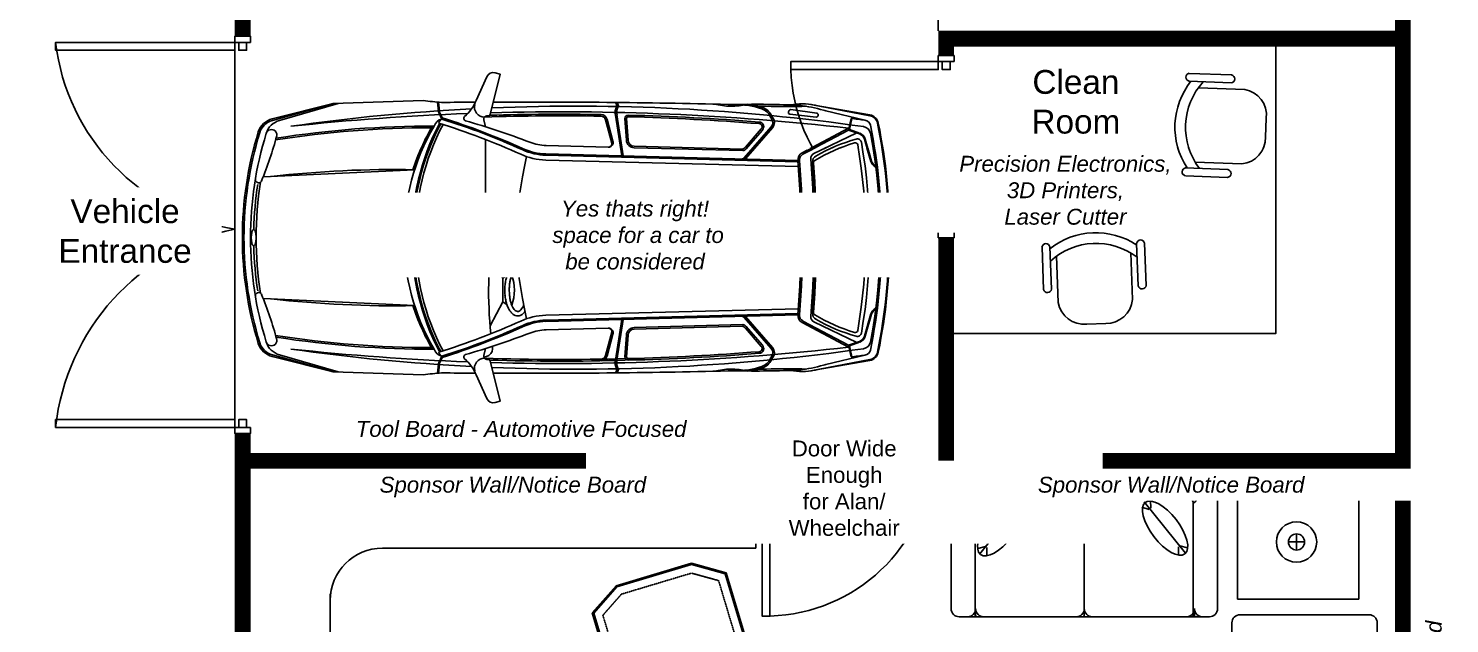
# Model space of a CAD drawing. Header units: millimetres. Extents: x 53866 to 75472, y 37381 to 55928.
# Drawn here: x 66529 to 75472, y 42706 to 46453 of the extents above; entities that cross this region are included whole.
import ezdxf

# ---------------------------------------------------------------- set-up
doc = ezdxf.new("R2010")
doc.units = ezdxf.units.MM
doc.linetypes.add('HIDDEN', pattern=[0.375, 0.25, -0.125])
doc.linetypes.add('HIDDEN2', pattern=[4.7625, 3.175, -1.5875])
for name, color, linetype in [('170-plan', 7, 'Continuous'), ('COMPONENT', 2, 'Continuous'), ('Dams', 34, 'Continuous'), ('Dimensions', 4, 'Continuous'), ('f-3', 3, 'Continuous'), ('HIDDEN', 3, 'HIDDEN'), ('M-CHAIRS', 212, 'Continuous'), ('M1-DESKING', 34, 'Continuous'), ('Room Text', 1, 'Continuous')]:
    doc.layers.add(name, color=color, linetype=linetype)
doc.styles.add('Room Text', font='arial.ttf')
doc.linetypes.add('ZIGZAG', pattern='A,0.00254,-5.08,[131,ltypeshp.shx,S=5.08,R=0,X=-5.08,Y=0],-10.16,[131,ltypeshp.shx,S=5.08,R=180,X=5.08,Y=0],-5.08', length=20.32254)

# ---------------------------------------------------------------- blocks, each defined once
blk = doc.blocks.new('Single Door')
at = {"linetype": 'Continuous', "lineweight": -3}
for points in [[(38232.7, 49696.3), (38232.7, 49734.3), (38332.7, 49734.3), (38332.7, 49696.3)], [(38257.7, 49696.3), (38257.7, 49646.3), (38307.7, 49646.3), (38307.7, 49696.3)], [(38332.7, 49696.3), (38332.7, 49646.3), (39260.4, 49646.3), (39260.4, 49696.3)], [(38257.7, 48625.5), (38257.7, 48675.5), (38307.7, 48675.5), (38307.7, 48625.5)], [(38232.7, 48625.5), (38232.7, 48587.5), (38332.7, 48587.5), (38332.7, 48625.5)]]:
    blk.add_lwpolyline(points, close=True, dxfattribs=at)
at = {"linetype": 'Continuous', "lineweight": -3, "extrusion": (0, 0, -1)}
blk.add_arc((-38201.3, 49676.6), 1059.2, 178.93383, 262.87733, dxfattribs=at)
blk = doc.blocks.new('2D-OCHAIR')
at = {"layer": 'M-CHAIRS'}
for p, q in [((-322.5, 279.1), (-322.5, 545.1)), ((-273.5, 279.1), (-273.5, 545.1)), ((273.5, 279.1), (273.5, 545.1)), ((322.5, 279.1), (322.5, 545.1)), ((-234, 193), (-234, 484.7)), ((234, 193), (234, 487)), ((60, 50), (-60, 50))]:
    blk.add_line(p, q, dxfattribs=at)
for centre, radius, start, end in [((-298, 541.4), 24.8, 8.59053, 171.40947), ((1.7, 157.5), 465.4, 54.27251, 126.25261), ((1.8, 129.2), 426.5, 50.42552, 130.19404), ((298, 541.4), 24.8, 8.59053, 171.40947), ((-298, 282.8), 24.8, 188.59053, 351.40947), ((298, 282.8), 24.8, 188.59053, 351.40947), ((-70.5, 214.5), 164.9, 187.50721, 273.66338), ((70.5, 214.5), 164.9, 266.33662, 352.49279)]:
    blk.add_arc(centre, radius, start, end, dxfattribs=at)
blk = doc.blocks.new('vw golf')
at = {"layer": '170-plan', "linetype": 'Continuous'}
for p, q in [((57.95, 34.02), (60.54, 39.84)), ((61.36, 30.5), (63.86, 40.55)), ((63.86, 40.55), (62.63, 40.86)), ((7.36, 29.44), (22.47, 33.22)), ((7.46, 29.05), (22.47, 33.22)), ((9.18, 29.05), (23.74, 33.26)), ((44.8, 34), (22.47, 33.22)), ((48.36, 33.59), (48.58, 31.36)), ((48.56, 33.58), (48.79, 31.36)), ((142.32, 30.82), (135.89, 31.76)), ((155.42, 30.23), (140.8, 33)), ((155.43, 30.43), (142.12, 32.77)), ((48.67, 31.05), (49.4, 29.4)), ((48.85, 31.14), (49.5, 29.68)), ((60.2, 27.5), (59.79, 29.19)), ((60.53, 30.17), (60.99, 30.2)), ((91.52, 23.44), (89.98, 29.22)), ((91.8, 23.94), (90.37, 29.32)), ((93.96, 20.25), (92.4, 30.34)), ((94.36, 20.24), (92.8, 30.4)), ((95.14, 24.13), (94.78, 29.51)), ((95.54, 24.16), (95.18, 29.54)), ((135.29, 31.18), (135.47, 31.54)), ((142.14, 29.86), (135.6, 30.6)), ((142.62, 30.25), (142.54, 30.08)), ((154.23, 29.12), (144.51, 31.45)), ((150.13, 26.66), (150.77, 29.54)), ((150.37, 26.79), (150.97, 29.52)), ((4, 26.4), (4, 26.4)), ((124.31, 19.79), (131.01, 27.47)), ((124.6, 22.41), (128.55, 26.94)), ((124.61, 19.53), (131.32, 27.21)), ((124.78, 22.01), (128.85, 26.67)), ((138.66, 21.01), (150.16, 27.12)), ((138.85, 20.66), (150.13, 26.66)), ((141.58, 20.89), (152.2, 25.94)), ((152.85, 25.72), (150.13, 26.66)), ((152.91, 25.91), (150.37, 26.79)), ((47.71, 23.86), (47.71, 23.86)), ((60.2, 24.34), (60.2, 3.53)), ((75.23, 22.84), (90.61, 22.44)), ((97.08, 22.27), (123.98, 21.56)), ((97.09, 22.67), (123.8, 21.97)), ((123.82, 21.97), (123.8, 21.97)), ((123.83, 21.97), (123.82, 21.97)), ((123.85, 21.97), (123.83, 21.97)), ((123.86, 21.97), (123.85, 21.97)), ((123.88, 21.97), (123.86, 21.97)), ((123.89, 21.97), (123.88, 21.97)), ((123.91, 21.97), (123.89, 21.97)), ((123.92, 21.97), (123.91, 21.97)), ((123.94, 21.98), (123.92, 21.97)), ((123.95, 21.98), (123.94, 21.98)), ((123.97, 21.98), (123.95, 21.98)), ((123.99, 21.99), (123.97, 21.98)), ((123.99, 21.56), (123.98, 21.56)), ((124, 21.99), (123.99, 21.99)), ((124.01, 21.56), (123.99, 21.56)), ((124.02, 21.99), (124, 21.99)), ((124.02, 21.56), (124.01, 21.56)), ((124.03, 22), (124.02, 21.99)), ((124.04, 21.56), (124.02, 21.56)), ((124.05, 22), (124.03, 22)), ((124.06, 21.56), (124.04, 21.56)), ((124.06, 22.01), (124.05, 22)), ((124.08, 22.02), (124.06, 22.01)), ((124.07, 21.57), (124.06, 21.56)), ((124.09, 21.57), (124.07, 21.57)), ((124.09, 22.02), (124.08, 22.02)), ((124.11, 22.03), (124.09, 22.02)), ((124.1, 21.57), (124.09, 21.57)), ((124.12, 21.57), (124.1, 21.57)), ((124.12, 22.03), (124.11, 22.03)), ((124.14, 22.04), (124.12, 22.03)), ((124.13, 21.57), (124.12, 21.57)), ((124.15, 21.58), (124.13, 21.57)), ((124.15, 22.05), (124.14, 22.04)), ((124.17, 22.06), (124.15, 22.05)), ((124.16, 21.58), (124.15, 21.58)), ((124.18, 21.59), (124.16, 21.58)), ((124.19, 22.06), (124.17, 22.06)), ((124.19, 21.59), (124.18, 21.59)), ((124.2, 22.07), (124.19, 22.06)), ((124.21, 21.59), (124.19, 21.59)), ((124.22, 22.08), (124.2, 22.07)), ((124.22, 21.6), (124.21, 21.59)), ((124.23, 22.09), (124.22, 22.08)), ((124.24, 21.6), (124.22, 21.6)), ((124.25, 22.1), (124.23, 22.09)), ((124.26, 21.61), (124.24, 21.6)), ((124.26, 22.11), (124.25, 22.1)), ((124.28, 22.12), (124.26, 22.11)), ((124.27, 21.62), (124.26, 21.61)), ((124.29, 21.62), (124.27, 21.62)), ((124.29, 22.13), (124.28, 22.12)), ((124.31, 22.14), (124.29, 22.13)), ((124.3, 21.63), (124.29, 21.62)), ((124.32, 21.64), (124.3, 21.63)), ((124.32, 22.15), (124.31, 22.14)), ((124.34, 22.16), (124.32, 22.15)), ((124.33, 21.64), (124.32, 21.64)), ((124.35, 21.65), (124.33, 21.64)), ((124.35, 22.18), (124.34, 22.16)), ((124.37, 22.19), (124.35, 22.18)), ((124.36, 21.66), (124.35, 21.65)), ((124.38, 21.67), (124.36, 21.66)), ((124.39, 22.2), (124.37, 22.19)), ((124.39, 21.68), (124.38, 21.67)), ((124.4, 22.21), (124.39, 22.2)), ((124.41, 21.69), (124.39, 21.68)), ((124.42, 22.23), (124.4, 22.21)), ((124.42, 21.7), (124.41, 21.69)), ((124.43, 22.24), (124.42, 22.23)), ((124.44, 21.71), (124.42, 21.7)), ((124.45, 22.26), (124.43, 22.24)), ((124.46, 21.72), (124.44, 21.71)), ((124.46, 22.27), (124.45, 22.26)), ((124.48, 22.28), (124.46, 22.27)), ((124.47, 21.73), (124.46, 21.72)), ((124.49, 21.74), (124.47, 21.73)), ((124.49, 22.3), (124.48, 22.28)), ((124.51, 22.31), (124.49, 22.3)), ((124.5, 21.75), (124.49, 21.74)), ((124.52, 21.76), (124.5, 21.75)), ((124.52, 22.33), (124.51, 22.31)), ((124.54, 22.35), (124.52, 22.33)), ((124.53, 21.77), (124.52, 21.76)), ((124.55, 21.78), (124.53, 21.77)), ((124.55, 22.36), (124.54, 22.35)), ((124.57, 22.38), (124.55, 22.36)), ((124.56, 21.8), (124.55, 21.78)), ((124.58, 21.81), (124.56, 21.8)), ((124.59, 22.4), (124.57, 22.38)), ((124.59, 21.82), (124.58, 21.81)), ((124.6, 22.41), (124.59, 22.4)), ((124.61, 21.84), (124.59, 21.82)), ((124.62, 21.85), (124.61, 21.84)), ((124.64, 21.86), (124.62, 21.85)), ((124.66, 21.88), (124.64, 21.86)), ((124.67, 21.89), (124.66, 21.88)), ((124.69, 21.91), (124.67, 21.89)), ((124.7, 21.93), (124.69, 21.91)), ((124.72, 21.94), (124.7, 21.93)), ((124.73, 21.96), (124.72, 21.94)), ((124.75, 21.97), (124.73, 21.96)), ((124.76, 21.99), (124.75, 21.97)), ((124.78, 22.01), (124.76, 21.99)), ((155.69, 18.9), (154.12, 24.38)), ((155.88, 18.95), (154.31, 24.43)), ((70.4, 20), (70.4, 20)), ((75.15, 19.24), (137.73, 17.6)), ((75.18, 20.74), (137.61, 19.1)), ((75.18, 20.44), (137.63, 18.8)), ((123.6, 19.47), (123.58, 19.47)), ((123.61, 19.47), (123.6, 19.47)), ((123.63, 19.47), (123.61, 19.47)), ((123.65, 19.47), (123.63, 19.47)), ((123.66, 19.47), (123.65, 19.47)), ((123.68, 19.47), (123.66, 19.47)), ((123.7, 19.47), (123.68, 19.47)), ((123.71, 19.48), (123.7, 19.47)), ((123.73, 19.48), (123.71, 19.48)), ((123.74, 19.48), (123.73, 19.48)), ((123.76, 19.48), (123.74, 19.48)), ((123.77, 19.48), (123.76, 19.48)), ((123.79, 19.49), (123.77, 19.48)), ((123.81, 19.49), (123.79, 19.49)), ((123.82, 19.49), (123.81, 19.49)), ((123.84, 19.5), (123.82, 19.49)), ((123.85, 19.5), (123.84, 19.5)), ((123.87, 19.5), (123.85, 19.5)), ((123.88, 19.51), (123.87, 19.5)), ((123.9, 19.51), (123.88, 19.51)), ((123.91, 19.52), (123.9, 19.51)), ((123.93, 19.52), (123.91, 19.52)), ((123.94, 19.53), (123.93, 19.52)), ((123.95, 19.53), (123.94, 19.53)), ((123.97, 19.54), (123.95, 19.53)), ((123.98, 19.55), (123.97, 19.54)), ((124, 19.55), (123.98, 19.55)), ((124.01, 19.56), (124, 19.55)), ((124.02, 19.57), (124.01, 19.56)), ((124.04, 19.57), (124.02, 19.57)), ((124.05, 19.58), (124.04, 19.57)), ((124.07, 19.59), (124.05, 19.58)), ((124.08, 19.6), (124.07, 19.59)), ((124.09, 19.6), (124.08, 19.6)), ((124.11, 19.61), (124.09, 19.6)), ((124.11, 19.46), (124.1, 19.46)), ((124.12, 19.62), (124.11, 19.61)), ((124.13, 19.46), (124.11, 19.46)), ((124.13, 19.63), (124.12, 19.62)), ((124.14, 19.64), (124.13, 19.63)), ((124.15, 19.46), (124.13, 19.46)), ((124.16, 19.65), (124.14, 19.64)), ((124.16, 19.46), (124.15, 19.46)), ((124.17, 19.66), (124.16, 19.65)), ((124.18, 19.46), (124.16, 19.46)), ((124.18, 19.67), (124.17, 19.66)), ((124.19, 19.68), (124.18, 19.67)), ((124.2, 19.46), (124.18, 19.46)), ((124.21, 19.69), (124.19, 19.68)), ((124.21, 19.46), (124.2, 19.46)), ((124.22, 19.7), (124.21, 19.69)), ((124.23, 19.46), (124.21, 19.46)), ((124.23, 19.71), (124.22, 19.7)), ((124.24, 19.72), (124.23, 19.71)), ((124.25, 19.46), (124.23, 19.46)), ((124.25, 19.73), (124.24, 19.72)), ((124.27, 19.74), (124.25, 19.73)), ((124.26, 19.47), (124.25, 19.46)), ((124.28, 19.47), (124.26, 19.47)), ((124.28, 19.76), (124.27, 19.74)), ((124.29, 19.77), (124.28, 19.76)), ((124.29, 19.47), (124.28, 19.47)), ((124.3, 19.78), (124.29, 19.77)), ((124.31, 19.47), (124.29, 19.47)), ((124.31, 19.79), (124.3, 19.78)), ((124.32, 19.48), (124.31, 19.47)), ((124.34, 19.48), (124.32, 19.48)), ((124.36, 19.48), (124.34, 19.48)), ((124.37, 19.49), (124.36, 19.48)), ((124.39, 19.49), (124.37, 19.49)), ((124.4, 19.5), (124.39, 19.49)), ((124.42, 19.5), (124.4, 19.5)), ((124.43, 19.5), (124.42, 19.5)), ((124.44, 19.51), (124.43, 19.5)), ((124.46, 19.51), (124.44, 19.51)), ((124.47, 19.52), (124.46, 19.51)), ((124.49, 19.53), (124.47, 19.52)), ((124.5, 19.53), (124.49, 19.53)), ((124.52, 19.54), (124.5, 19.53)), ((124.53, 19.55), (124.52, 19.54)), ((124.54, 19.55), (124.53, 19.55)), ((124.56, 19.56), (124.54, 19.55)), ((124.57, 19.57), (124.56, 19.56)), ((124.58, 19.57), (124.57, 19.57)), ((124.6, 19.58), (124.58, 19.57)), ((124.61, 19.59), (124.6, 19.58)), ((124.62, 19.6), (124.61, 19.59)), ((124.64, 19.61), (124.62, 19.6)), ((124.65, 19.62), (124.64, 19.61)), ((124.66, 19.62), (124.65, 19.62)), ((124.68, 19.63), (124.66, 19.62)), ((124.69, 19.64), (124.68, 19.63)), ((124.7, 19.65), (124.69, 19.64)), ((124.71, 19.66), (124.7, 19.65)), ((124.73, 19.67), (124.71, 19.66)), ((124.74, 19.68), (124.73, 19.67)), ((124.75, 19.7), (124.74, 19.68)), ((124.76, 19.71), (124.75, 19.7)), ((124.77, 19.72), (124.76, 19.71)), ((124.78, 19.73), (124.77, 19.72)), ((124.8, 19.74), (124.78, 19.73)), ((124.81, 19.75), (124.8, 19.74)), ((124.82, 19.77), (124.81, 19.75)), ((124.83, 19.78), (124.82, 19.77)), ((5.12, 15.04), (42.67, 16.83)), ((60.48, 3.45), (51.9, 5.72)), ((61.37, -4.11), (64.51, -10.06)), ((68.2, -6.6), (68.2, -6.6)), ((68.2, -6.6), (68.2, -6.6)), ((64.51, -10.06), (65.56, -9.38)), ((64.51, -10.06), (64.51, -15.94)), ((5.12, -15.04), (42.67, -16.83)), ((61.37, -21.89), (64.51, -15.94)), ((64.51, -15.94), (65.56, -16.62)), ((65.56, -16.61), (65.56, -16.61)), ((65.56, -16.61), (65.56, -16.61)), ((75.15, -19.24), (137.73, -17.6)), ((70.4, -20), (70.4, -20)), ((75.18, -20.44), (137.63, -18.8)), ((75.18, -20.74), (137.61, -19.1)), ((93.96, -20.25), (92.4, -30.34)), ((94.36, -20.24), (92.8, -30.4)), ((123.6, -19.47), (123.58, -19.47)), ((123.61, -19.47), (123.6, -19.47)), ((123.63, -19.47), (123.61, -19.47)), ((123.65, -19.47), (123.63, -19.47)), ((123.66, -19.47), (123.65, -19.47)), ((123.68, -19.47), (123.66, -19.47)), ((123.7, -19.47), (123.68, -19.47)), ((123.71, -19.48), (123.7, -19.47)), ((123.73, -19.48), (123.71, -19.48)), ((123.74, -19.48), (123.73, -19.48)), ((123.76, -19.48), (123.74, -19.48)), ((123.77, -19.48), (123.76, -19.48)), ((123.79, -19.49), (123.77, -19.48)), ((123.81, -19.49), (123.79, -19.49)), ((123.82, -19.49), (123.81, -19.49)), ((123.84, -19.5), (123.82, -19.49)), ((123.85, -19.5), (123.84, -19.5)), ((123.87, -19.5), (123.85, -19.5)), ((123.88, -19.51), (123.87, -19.5)), ((123.9, -19.51), (123.88, -19.51)), ((123.91, -19.52), (123.9, -19.51)), ((123.93, -19.52), (123.91, -19.52)), ((123.94, -19.53), (123.93, -19.52)), ((123.95, -19.53), (123.94, -19.53)), ((123.97, -19.54), (123.95, -19.53)), ((123.98, -19.55), (123.97, -19.54)), ((124, -19.55), (123.98, -19.55)), ((124.01, -19.56), (124, -19.55)), ((124.02, -19.57), (124.01, -19.56)), ((124.04, -19.57), (124.02, -19.57)), ((124.05, -19.58), (124.04, -19.57)), ((124.07, -19.59), (124.05, -19.58)), ((124.08, -19.6), (124.07, -19.59)), ((124.09, -19.6), (124.08, -19.6)), ((124.11, -19.61), (124.09, -19.6)), ((124.11, -19.46), (124.1, -19.46)), ((124.13, -19.46), (124.11, -19.46)), ((124.12, -19.62), (124.11, -19.61)), ((124.13, -19.63), (124.12, -19.62)), ((124.15, -19.46), (124.13, -19.46)), ((124.14, -19.64), (124.13, -19.63)), ((124.16, -19.65), (124.14, -19.64)), ((124.16, -19.46), (124.15, -19.46)), ((124.18, -19.46), (124.16, -19.46)), ((124.17, -19.66), (124.16, -19.65)), ((124.18, -19.67), (124.17, -19.66)), ((124.2, -19.46), (124.18, -19.46)), ((124.19, -19.68), (124.18, -19.67)), ((124.21, -19.69), (124.19, -19.68)), ((124.21, -19.46), (124.2, -19.46)), ((124.23, -19.46), (124.21, -19.46)), ((124.22, -19.7), (124.21, -19.69)), ((124.23, -19.71), (124.22, -19.7)), ((124.25, -19.46), (124.23, -19.46)), ((124.24, -19.72), (124.23, -19.71)), ((124.25, -19.73), (124.24, -19.72)), ((124.26, -19.47), (124.25, -19.46)), ((124.27, -19.74), (124.25, -19.73)), ((124.28, -19.47), (124.26, -19.47)), ((124.28, -19.76), (124.27, -19.74)), ((124.29, -19.47), (124.28, -19.47)), ((124.29, -19.77), (124.28, -19.76)), ((124.31, -19.47), (124.29, -19.47)), ((124.3, -19.78), (124.29, -19.77)), ((124.31, -19.79), (124.3, -19.78)), ((124.32, -19.48), (124.31, -19.47)), ((124.31, -19.79), (131.01, -27.47)), ((124.34, -19.48), (124.32, -19.48)), ((124.36, -19.48), (124.34, -19.48)), ((124.37, -19.49), (124.36, -19.48)), ((124.39, -19.49), (124.37, -19.49)), ((124.4, -19.5), (124.39, -19.49)), ((124.42, -19.5), (124.4, -19.5)), ((124.43, -19.5), (124.42, -19.5)), ((124.44, -19.51), (124.43, -19.5)), ((124.46, -19.51), (124.44, -19.51)), ((124.47, -19.52), (124.46, -19.51)), ((124.49, -19.53), (124.47, -19.52)), ((124.5, -19.53), (124.49, -19.53)), ((124.52, -19.54), (124.5, -19.53)), ((124.53, -19.55), (124.52, -19.54)), ((124.54, -19.55), (124.53, -19.55)), ((124.56, -19.56), (124.54, -19.55)), ((124.57, -19.57), (124.56, -19.56)), ((124.58, -19.57), (124.57, -19.57)), ((124.6, -19.58), (124.58, -19.57)), ((124.61, -19.59), (124.6, -19.58)), ((124.61, -19.53), (131.32, -27.21)), ((124.62, -19.6), (124.61, -19.59)), ((124.64, -19.61), (124.62, -19.6)), ((124.65, -19.62), (124.64, -19.61)), ((124.66, -19.62), (124.65, -19.62)), ((124.68, -19.63), (124.66, -19.62)), ((124.69, -19.64), (124.68, -19.63)), ((124.7, -19.65), (124.69, -19.64)), ((124.71, -19.66), (124.7, -19.65)), ((124.73, -19.67), (124.71, -19.66)), ((124.74, -19.68), (124.73, -19.67)), ((124.75, -19.7), (124.74, -19.68)), ((124.76, -19.71), (124.75, -19.7)), ((124.77, -19.72), (124.76, -19.71)), ((124.78, -19.73), (124.77, -19.72)), ((124.8, -19.74), (124.78, -19.73)), ((124.81, -19.75), (124.8, -19.74)), ((124.82, -19.77), (124.81, -19.75)), ((124.83, -19.78), (124.82, -19.77)), ((138.66, -21.01), (150.16, -27.12)), ((138.85, -20.66), (150.13, -26.66)), ((141.58, -20.89), (152.2, -25.94)), ((155.69, -18.9), (154.12, -24.38)), ((155.88, -18.95), (154.31, -24.43)), ((75.23, -22.84), (90.61, -22.44)), ((91.52, -23.44), (89.98, -29.22)), ((91.8, -23.94), (90.37, -29.32)), ((95.14, -24.13), (94.78, -29.51)), ((95.54, -24.16), (95.18, -29.54)), ((97.08, -22.27), (123.98, -21.56)), ((97.09, -22.67), (123.8, -21.97)), ((123.82, -21.97), (123.8, -21.97)), ((123.83, -21.97), (123.82, -21.97)), ((123.85, -21.97), (123.83, -21.97)), ((123.86, -21.97), (123.85, -21.97)), ((123.88, -21.97), (123.86, -21.97)), ((123.89, -21.97), (123.88, -21.97)), ((123.91, -21.97), (123.89, -21.97)), ((123.92, -21.97), (123.91, -21.97)), ((123.94, -21.98), (123.92, -21.97)), ((123.95, -21.98), (123.94, -21.98)), ((123.97, -21.98), (123.95, -21.98)), ((123.99, -21.99), (123.97, -21.98)), ((123.99, -21.56), (123.98, -21.56)), ((124.01, -21.56), (123.99, -21.56)), ((124, -21.99), (123.99, -21.99)), ((124.02, -21.99), (124, -21.99)), ((124.02, -21.56), (124.01, -21.56)), ((124.04, -21.56), (124.02, -21.56)), ((124.03, -22), (124.02, -21.99)), ((124.05, -22), (124.03, -22)), ((124.06, -21.56), (124.04, -21.56)), ((124.06, -22.01), (124.05, -22)), ((124.07, -21.57), (124.06, -21.56)), ((124.08, -22.02), (124.06, -22.01)), ((124.09, -21.57), (124.07, -21.57)), ((124.09, -22.02), (124.08, -22.02)), ((124.1, -21.57), (124.09, -21.57)), ((124.11, -22.03), (124.09, -22.02)), ((124.12, -21.57), (124.1, -21.57)), ((124.12, -22.03), (124.11, -22.03)), ((124.13, -21.57), (124.12, -21.57)), ((124.14, -22.04), (124.12, -22.03)), ((124.15, -21.58), (124.13, -21.57)), ((124.15, -22.05), (124.14, -22.04)), ((124.16, -21.58), (124.15, -21.58)), ((124.17, -22.06), (124.15, -22.05)), ((124.18, -21.59), (124.16, -21.58)), ((124.19, -22.06), (124.17, -22.06)), ((124.19, -21.59), (124.18, -21.59)), ((124.21, -21.59), (124.19, -21.59)), ((124.2, -22.07), (124.19, -22.06)), ((124.22, -22.08), (124.2, -22.07)), ((124.22, -21.6), (124.21, -21.59)), ((124.24, -21.6), (124.22, -21.6)), ((124.23, -22.09), (124.22, -22.08)), ((124.25, -22.1), (124.23, -22.09)), ((124.26, -21.61), (124.24, -21.6)), ((124.26, -22.11), (124.25, -22.1)), ((124.27, -21.62), (124.26, -21.61)), ((124.28, -22.12), (124.26, -22.11)), ((124.29, -21.62), (124.27, -21.62)), ((124.29, -22.13), (124.28, -22.12)), ((124.3, -21.63), (124.29, -21.62)), ((124.31, -22.14), (124.29, -22.13)), ((124.32, -21.64), (124.3, -21.63)), ((124.32, -22.15), (124.31, -22.14)), ((124.33, -21.64), (124.32, -21.64)), ((124.34, -22.16), (124.32, -22.15)), ((124.35, -21.65), (124.33, -21.64)), ((124.35, -22.18), (124.34, -22.16)), ((124.36, -21.66), (124.35, -21.65)), ((124.37, -22.19), (124.35, -22.18)), ((124.38, -21.67), (124.36, -21.66)), ((124.39, -22.2), (124.37, -22.19)), ((124.39, -21.68), (124.38, -21.67)), ((124.41, -21.69), (124.39, -21.68)), ((124.4, -22.21), (124.39, -22.2)), ((124.42, -22.23), (124.4, -22.21)), ((124.42, -21.7), (124.41, -21.69)), ((124.44, -21.71), (124.42, -21.7)), ((124.43, -22.24), (124.42, -22.23)), ((124.45, -22.26), (124.43, -22.24)), ((124.46, -21.72), (124.44, -21.71)), ((124.46, -22.27), (124.45, -22.26)), ((124.47, -21.73), (124.46, -21.72)), ((124.48, -22.28), (124.46, -22.27)), ((124.49, -21.74), (124.47, -21.73)), ((124.49, -22.3), (124.48, -22.28)), ((124.5, -21.75), (124.49, -21.74)), ((124.51, -22.31), (124.49, -22.3)), ((124.52, -21.76), (124.5, -21.75)), ((124.52, -22.33), (124.51, -22.31)), ((124.53, -21.77), (124.52, -21.76)), ((124.54, -22.35), (124.52, -22.33)), ((124.55, -21.78), (124.53, -21.77)), ((124.55, -22.36), (124.54, -22.35)), ((124.56, -21.8), (124.55, -21.78)), ((124.57, -22.38), (124.55, -22.36)), ((124.58, -21.81), (124.56, -21.8)), ((124.59, -22.4), (124.57, -22.38)), ((124.59, -21.82), (124.58, -21.81)), ((124.61, -21.84), (124.59, -21.82)), ((124.6, -22.41), (124.59, -22.4)), ((124.6, -22.41), (128.55, -26.94)), ((124.62, -21.85), (124.61, -21.84)), ((124.64, -21.86), (124.62, -21.85)), ((124.66, -21.88), (124.64, -21.86)), ((124.67, -21.89), (124.66, -21.88)), ((124.69, -21.91), (124.67, -21.89)), ((124.7, -21.93), (124.69, -21.91)), ((124.72, -21.94), (124.7, -21.93)), ((124.73, -21.96), (124.72, -21.94)), ((124.75, -21.97), (124.73, -21.96)), ((124.76, -21.99), (124.75, -21.97)), ((124.78, -22.01), (124.76, -21.99)), ((124.78, -22.01), (128.85, -26.67)), ((4, -26.4), (4, -26.4)), ((60.2, -27.5), (59.79, -29.19)), ((152.85, -25.72), (150.13, -26.66)), ((150.13, -26.66), (150.77, -29.54)), ((152.91, -25.91), (150.37, -26.79)), ((150.37, -26.79), (150.97, -29.52)), ((7.36, -29.44), (22.47, -33.22)), ((7.46, -29.05), (22.47, -33.22)), ((9.18, -29.05), (23.74, -33.26)), ((48.36, -33.59), (48.58, -31.36)), ((48.56, -33.58), (48.79, -31.36)), ((48.67, -31.05), (49.4, -29.4)), ((48.85, -31.14), (49.5, -29.68)), ((60.47, -29.46), (59.81, -29.63)), ((60.53, -30.17), (60.99, -30.2)), ((61.36, -30.5), (63.86, -40.55)), ((155.42, -30.23), (140.8, -33)), ((155.43, -30.43), (142.12, -32.77)), ((154.23, -29.12), (144.51, -31.45)), ((44.8, -34), (22.47, -33.22)), ((57.95, -34.02), (60.54, -39.84)), ((63.86, -40.55), (62.63, -40.86))]:
    blk.add_line(p, q, dxfattribs=at)
for centre, radius, start, end in [((62.19, 39.11), 1.8, 75.9887, 156.0051), ((82.63, -468.62), 501.22, 92.9593, 98.1014), ((53.09, 90.66), 57.26, 261.677, 266.2546), ((70.4, -2088.8), 2122.42, 90.34155, 90.56831), ((46.99, 38.91), 12, 312.0217, 335.9919), ((59.93, 32.34), 2.44, 164.5937, 271.0588), ((82.63, -468.62), 501.22, 81.8273, 92.3853), ((70.4, -2088.8), 2122.42, 88.6015, 90.22317), ((91.9, 32.8), 0.8, 339.2182, 62.7026), ((96.76, 30.95), 4.4, 159.2182, 188.7462), ((96.76, 30.95), 4, 159.2182, 188.7462), ((91.9, 32.8), 1.2, 339.2182, 35.956), ((121.1, 49.53), 16.94, 255.6587, 283.5503), ((127.31, -197.88), 230.93, 87.3461, 91.2673), ((135.2, 199.67), 167.18, 265.5402, 271.5499), ((122.2, 12.99), 20, 71.1619, 90), ((122.2, 12.99), 20.4, 71.1619, 79.4093), ((127.5, 28.51), 3.6, 25.3906, 71.1619), ((127.5, 28.51), 4, 25.3906, 71.1619), ((135.83, 31.36), 0.4, 81.7311, 153.4026), ((138.63, 17.59), 15.56, 78.7275, 100.4906), ((132.91, -7.7), 40.82, 74.262, 82.8351), ((145.58, 52.47), 20, 258.7275, 260.0364), ((8.52, 24.78), 4.8, 104.0362, 162.9072), ((8.52, 24.78), 4.4, 104.0362, 162.9072), ((10.51, 24.44), 4.8, 106.1226, 162.7275), ((78.93, -594.8), 625.99, 92.11744, 96.13799), ((103.2, 0), 61.3, 152.4916, 207.5083), ((103.2, 0), 61, 152.4411, 207.5589), ((49.99, 26.92), 2.55, 103.427, 163.4211), ((49.58, 31.46), 1, 185.7106, 203.9625), ((49.77, 28.37), 1.08, 109.6775, 180.6797), ((-2.89, -138), 174.17, 65.6349, 72.7752), ((49.58, 31.46), 0.8, 184.5556, 203.9646), ((-2.89, -138), 175.37, 65.635, 72.6509), ((-2.89, -138), 175.67, 65.6349, 72.65), ((55.43, 29.55), 0.6, 132.017, 254.2499), ((7.01, -142.13), 177.77, 68.8282, 74.2499), ((60.57, 29.37), 0.8, 92.9913, 193.4891), ((78.93, -594.8), 624.99, 89.09168, 91.73863), ((60.97, 30.6), 0.4, 273.0379, 345.9819), ((78.93, -594.8), 625.39, 89.0917, 91.61781), ((78.93, -594.8), 625.99, 83.46654, 91.59865), ((88.82, 28.91), 1.2, 14.9251, 89.0917), ((88.82, 28.91), 1.6, 14.9268, 89.0917), ((95.58, 29.57), 0.8, 88.473, 183.8108), ((95.58, 29.57), 0.4, 88.473, 183.817), ((78.93, -594.8), 624.99, 85.49631, 88.47299), ((78.93, -594.8), 625.39, 85.49631, 88.47299), ((127.95, 27.46), 0.8, 318.8676, 85.4963), ((127.95, 27.46), 1.2, 318.8676, 85.4963), ((134, 31.6), 3.6, 205.3892, 216.3059), ((129.81, 28.52), 1.6, 318.869, 36.3089), ((134, 31.6), 3.2, 205.3892, 216.3059), ((129.81, 28.52), 2, 318.869, 36.3089), ((135.65, 31), 0.4, 153.3885, 263.5474), ((142.18, 30.26), 0.4, 263.5593, 333.3861), ((142.27, 30.43), 0.4, 333.4021, 81.7481), ((147.78, 45.06), 14, 254.262, 256.5043), ((91.33, -469.79), 502.86, 82.8152, 83.2114), ((154.02, 27.53), 1.6, 11.5113, 82.8152), ((154.98, 27.87), 2.4, 11.5696, 79.2651), ((154.98, 27.87), 2.6, 11.5697, 80.0362), ((18.84, 0), 141.36, 348.4305, 11.5695), ((18.84, 0), 141.56, 348.4303, 11.5697), ((89.12, 0), 89.12, 162.9073, 197.0927), ((89.12, 0), 88.72, 162.9071, 197.0929), ((89.12, 0), 87.12, 162.7275, 197.2735), ((-75.69, 47.57), 87.12, 337.3949, 345.1377), ((7.2, 25.47), 1.33, 342.859, 163.8996), ((46.72, -219.4), 246.65, 89.9699, 98.9765), ((46.72, -219.4), 247.05, 89.8089, 98.9345), ((94.41, 0), 54.41, 149.4612, 210.5388), ((94.41, 0), 54.81, 149.7062, 162.138), ((103.2, 0), 60.4, 152.3399, 207.6601), ((152.2, 23.83), 2, 15.9454, 71.0016), ((152.2, 23.83), 2.2, 15.9454, 71.0016), ((153.6, 25.53), 2, 10.7281, 81.8273), ((18.84, 0), 139.16, 349.2719, 10.7281), ((18.84, 0), 139.56, 348.4887, 11.5113), ((75.56, 35.23), 14.8, 245.635, 268.5001), ((75.56, 35.23), 14.5, 245.6349, 268.5001), ((75.55, 34.83), 12, 248.8282, 268.5011), ((90.64, 23.64), 1.2, 268.5045, 14.929), ((90.75, 23.23), 0.8, 268.5036, 14.9293), ((97.13, 24.27), 2, 183.821, 268.5009), ((97.13, 24.27), 1.6, 183.8175, 268.4992), ((163.63, -17.14), 42.35, 106.4679, 121.0713), ((163.63, -17.14), 43.15, 105.5239, 120.0151), ((151.81, 22.87), 0.64, 9.7584, 106.4679), ((152.35, 23.48), 1, 9.975, 105.5239), ((18.84, 0), 135.56, 350.2415, 9.7585), ((18.84, 0), 136.56, 350.025, 9.975), ((152.53, 0), 84.53, 166.2566, 193.7433), ((75.56, 35.23), 16, 245.635, 268.5001), ((139.6, 19.24), 2, 118, 184.7419), ((-92.4, 0), 230.8, 355.2581, 4.7419), ((139.6, 19.24), 1.6, 118, 184.7419), ((-92.4, 0), 231.2, 355.2581, 4.7419), ((142.18, 19.62), 1.4, 115.4555, 184.7815), ((-92.4, 0), 234, 355.2185, 4.7815), ((142.85, 18.85), 1.6, 120.0151, 184.5804), ((-92.4, 0), 234.4, 355.4196, 4.5804), ((142.1, 18.59), 0.64, 121.0713, 184.5336), ((-92.4, 0), 234.6, 355.4663, 4.5337), ((157.61, 19.44), 2, 195.9485, 237.4492), ((157.61, 19.44), 1.8, 195.9485, 236.3341), ((155.46, 16.07), 2, 6.7101, 57.4452), ((155.61, 16.45), 1.8, 6.8575, 56.3341), ((4, 14.39), 0.793, 154.0922, 348.9868), ((37.44, -247.41), 264.3, 88.8657, 96.5891), ((89.12, 0), 86.32, 171.1944, 178.6727), ((89.12, 0), 85.72, 170.7418, 189.2584), ((8.75, 0), 6.55, 176.6, 180.0151), ((8.75, 0), 6.55, 179.9849, 183.4), ((8.09, 0.04), 5.89, 172.9659, 176.6344), ((6.93, 0.19), 4.72, 168.7643, 173.0157), ((5.57, 0.47), 3.33, 163.4865, 168.8508), ((4.32, 0.84), 2.03, 156.1801, 163.66), ((3.42, 1.25), 1.04, 144.8286, 156.5638), ((2.94, 1.59), 0.449, 125.048, 145.5876), ((2.81, 1.79), 0.213, 91.4022, 124.9483), ((2.79, 1.79), 0.213, 55.0517, 88.5978), ((2.66, 1.59), 0.449, 34.4124, 54.952), ((2.18, 1.25), 1.04, 23.4362, 35.1714), ((1.28, 0.84), 2.03, 16.34, 23.8199), ((0.03, 0.47), 3.33, 11.1492, 16.5135), ((-1.33, 0.19), 4.72, 6.9843, 11.2357), ((-2.49, 0.04), 5.89, 3.3656, 7.0341), ((-3.15, 0), 6.55, 359.9849, 3.4), ((-3.15, 0), 6.55, 356.6, 0.0151), ((59.97, 1.52), 2, 352.3632, 75.1974), ((168.27, -13), 107.27, 172.3632, 185.7854), ((160.19, 0), 3.99, 174.9675, 180.0196), ((159.83, 0.04), 3.63, 169.6322, 175.0111), ((159.21, 0.15), 3, 163.5822, 169.6908), ((158.49, 0.37), 2.24, 156.2494, 163.6721), ((157.82, 0.67), 1.51, 146.7281, 156.3958), ((157.33, 0.99), 0.928, 133.5635, 146.9497), ((157.08, 1.26), 0.554, 114.8784, 133.751), ((157, 1.42), 0.383, 90.4396, 114.5507), ((157, 1.42), 0.383, 65.4493, 89.5604), ((156.92, 1.26), 0.554, 46.249, 65.1216), ((156.67, 0.99), 0.928, 33.0503, 46.4365), ((156.18, 0.67), 1.51, 23.6042, 33.2719), ((155.51, 0.37), 2.24, 16.3279, 23.7506), ((154.79, 0.15), 3, 10.3092, 16.4178), ((154.17, 0.04), 3.63, 4.9889, 10.3678), ((153.81, 0), 3.99, 359.9804, 5.0325), ((8.09, -0.04), 5.89, 183.3656, 187.0341), ((6.93, -0.19), 4.72, 186.9843, 191.2357), ((5.57, -0.47), 3.33, 191.1492, 196.5135), ((4.32, -0.84), 2.03, 196.34, 203.8199), ((3.42, -1.25), 1.04, 203.4362, 215.1714), ((2.94, -1.59), 0.449, 214.4124, 234.952), ((2.81, -1.79), 0.213, 235.0517, 268.5978), ((2.79, -1.79), 0.213, 271.4022, 304.9483), ((89.12, 0), 86.32, 181.3273, 188.8056), ((2.66, -1.59), 0.449, 305.048, 325.5876), ((2.18, -1.25), 1.04, 324.8286, 336.5638), ((1.28, -0.84), 2.03, 336.1801, 343.66), ((0.03, -0.47), 3.33, 343.4865, 348.8508), ((-1.33, -0.19), 4.72, 348.7643, 353.0157), ((-2.49, -0.04), 5.89, 352.9659, 356.6344), ((160.19, 0), 3.99, 179.9804, 185.0325), ((159.83, -0.04), 3.63, 184.9889, 190.3678), ((159.21, -0.15), 3, 190.3092, 196.4178), ((158.49, -0.37), 2.24, 196.3279, 203.7506), ((157.82, -0.67), 1.51, 203.6042, 213.2719), ((157.33, -0.99), 0.928, 213.0503, 226.4365), ((157.08, -1.26), 0.554, 226.249, 245.1216), ((157, -1.42), 0.383, 245.4493, 269.5604), ((157, -1.42), 0.383, 270.4396, 294.5507), ((156.92, -1.26), 0.554, 294.8784, 313.751), ((156.67, -0.99), 0.928, 313.5635, 326.9497), ((156.18, -0.67), 1.51, 326.7281, 336.3958), ((155.51, -0.37), 2.24, 336.2494, 343.6721), ((154.79, -0.15), 3, 343.5822, 349.6908), ((154.17, -0.04), 3.63, 349.6322, 355.0111), ((153.81, 0), 3.99, 354.9675, 0.0196), ((68.39, -8.74), 2.18, 110.4364, 128.9155), ((68.2, -8.27), 1.67, 88.0453, 110.1043), ((76.49, -12.87), 11.49, 168.0417, 174.1357), ((74.62, -12.46), 9.57, 161.2203, 168.1028), ((72.46, -11.72), 7.28, 153.0461, 161.309), ((70.5, -10.71), 5.08, 142.66, 153.1773), ((75.21, -12.37), 9.04, 163.6063, 169.4861), ((69.1, -9.63), 3.32, 128.8488, 142.8244), ((72.63, -11.6), 6.35, 156.2717, 163.7204), ((56.35, -13.01), 11.03, 340.2422, 19.8253), ((70.42, -10.62), 3.93, 146.2092, 156.4775), ((68.97, -9.62), 2.17, 131.274, 146.5519), ((68.32, -8.88), 1.18, 108.5966, 131.5102), ((68.2, -8.57), 0.845, 79.2022, 107.7328), ((4, -14.39), 0.793, 11.0132, 205.9078), ((77.59, -12.99), 12.59, 174.089, 179.8198), ((77.63, -13), 12.63, 179.7777, 185.4965), ((79.11, -12.99), 12.99, 174.3941, 179.0088), ((79.42, -13), 13.3, 178.9696, 183.5137), ((78.4, -13.07), 12.28, 183.4718, 188.2641), ((77.57, -12.83), 11.45, 169.4181, 174.4407), ((-75.69, -47.57), 87.12, 14.8623, 22.6051), ((37.44, 247.41), 264.3, 263.4109, 271.1343), ((94.41, 0), 54.81, 197.862, 210.2938), ((76.6, -13.11), 11.6, 185.4504, 191.5055), ((74.77, -13.49), 9.73, 191.4459, 198.2549), ((72.61, -14.22), 7.45, 198.1687, 206.3079), ((70.62, -15.22), 5.22, 206.18, 216.4994), ((76.34, -13.38), 10.2, 188.208, 193.6333), ((73.78, -14.01), 7.56, 193.5442, 200.1712), ((71.34, -14.92), 4.96, 200.0139, 208.8047), ((69.52, -15.94), 2.87, 208.5244, 221.2015), ((67.07, -16.08), 2.63, 316.6116, 330.0337), ((65.36, -15.07), 4.62, 329.7329, 338.9424), ((155.46, -16.07), 2, 302.5548, 353.2899), ((155.61, -16.45), 1.8, 303.6659, 353.1425), ((-2.89, 138), 174.17, 287.2248, 294.3651), ((69.18, -16.3), 3.42, 216.3353, 230.0203), ((68.42, -17.2), 2.24, 229.9373, 248.0871), ((68.52, -16.83), 1.53, 220.838, 240.0824), ((68.21, -17.71), 1.69, 248.3842, 270.2935), ((68.22, -17.35), 0.926, 240.3325, 267.2076), ((68.19, -17.39), 0.889, 268.5539, 296.1523), ((68.19, -17.7), 1.7, 270.8996, 292.6879), ((67.95, -16.93), 1.41, 296.5851, 316.9556), ((67.95, -17.17), 2.28, 292.9598, 310.8712), ((75.56, -35.23), 16, 91.4999, 114.365), ((67.16, -16.24), 3.5, 310.7777, 324.2577), ((75.56, -35.23), 14.8, 91.4999, 114.365), ((75.56, -35.23), 14.5, 91.4999, 114.3651), ((139.6, -19.24), 2, 175.2581, 242), ((139.6, -19.24), 1.6, 175.2581, 242), ((142.18, -19.62), 1.4, 175.2185, 244.5445), ((142.85, -18.85), 1.6, 175.4196, 239.9849), ((142.1, -18.59), 0.64, 175.4664, 238.9287), ((163.63, 17.14), 42.35, 238.9287, 253.5321), ((163.63, 17.14), 43.15, 239.9849, 254.4761), ((157.61, -19.44), 2, 122.5508, 164.0515), ((157.61, -19.44), 1.8, 123.6659, 164.0515), ((46.72, 219.4), 246.65, 261.0235, 270.0301), ((-2.89, 138), 175.37, 287.3491, 294.365), ((-2.89, 138), 175.67, 287.35, 294.3651), ((7.01, 142.13), 177.77, 285.7501, 291.1718), ((75.55, -34.83), 12, 91.4989, 111.1718), ((90.64, -23.64), 1.2, 345.071, 91.4955), ((90.75, -23.23), 0.8, 345.0707, 91.4964), ((97.13, -24.27), 2, 91.4991, 176.179), ((97.13, -24.27), 1.6, 91.5008, 176.1825), ((151.81, -22.87), 0.64, 253.5321, 350.2416), ((152.35, -23.48), 1, 254.4761, 350.025), ((152.2, -23.83), 2, 288.9984, 344.0546), ((152.2, -23.83), 2.2, 288.9984, 344.0546), ((8.52, -24.78), 4.8, 197.0928, 255.9638), ((8.52, -24.78), 4.4, 197.0928, 255.9638), ((7.2, -25.47), 1.33, 196.1004, 17.141), ((10.51, -24.44), 4.8, 197.2725, 253.8774), ((46.72, 219.4), 247.05, 261.0655, 270.1911), ((82.63, 468.62), 501.22, 261.8986, 267.0407), ((78.93, 594.8), 625.99, 263.86201, 267.88256), ((49.99, -26.92), 2.55, 196.5789, 256.573), ((59.97, -27.52), 2, 284.549, 0.1279), ((78.93, 594.8), 625.99, 268.40135, 276.53346), ((82.63, 468.62), 501.22, 267.6147, 278.1727), ((168.27, -13), 107.27, 187.4741, 187.7764), ((127.95, -27.46), 0.8, 274.5037, 41.1324), ((127.95, -27.46), 1.2, 274.5037, 41.1324), ((129.81, -28.52), 1.6, 323.6911, 41.131), ((129.81, -28.52), 2, 323.6911, 41.131), ((153.6, -25.53), 2, 278.1727, 349.2719), ((154.02, -27.53), 1.6, 277.1848, 348.4887), ((49.58, -31.46), 1, 156.0375, 174.2894), ((49.77, -28.37), 1.08, 179.3203, 250.3225), ((49.58, -31.46), 0.8, 156.0354, 175.4444), ((55.43, -29.55), 0.6, 105.7501, 227.983), ((46.99, -38.91), 12, 24.0081, 47.9783), ((59.93, -32.34), 2.44, 88.9412, 195.4063), ((60.57, -29.37), 0.8, 166.5109, 267.0087), ((78.93, 594.8), 624.99, 268.26138, 271.46256), ((60.97, -30.6), 0.4, 14.0181, 86.9621), ((78.93, 594.8), 625.39, 268.38219, 271.46257), ((88.82, -28.91), 1.2, 270.9083, 345.0749), ((88.82, -28.91), 1.6, 270.9083, 345.0732), ((96.76, -30.95), 4.4, 171.2538, 200.7818), ((96.76, -30.95), 4, 171.2538, 200.7818), ((95.58, -29.57), 0.8, 176.1892, 271.527), ((95.58, -29.57), 0.4, 176.183, 271.527), ((78.93, 594.8), 624.99, 271.52701, 274.50369), ((78.93, 594.8), 625.39, 271.52701, 274.50369), ((127.5, -28.51), 3.6, 288.8381, 334.6094), ((127.5, -28.51), 4, 288.8381, 334.6094), ((134, -31.6), 3.6, 143.6941, 154.6108), ((134, -31.6), 3.2, 143.6941, 154.6108), ((132.91, 7.7), 40.82, 277.1649, 285.738), ((147.78, -45.06), 14, 103.4957, 105.738), ((91.33, 469.79), 502.86, 276.7886, 277.1848), ((154.98, -27.87), 2.4, 280.7349, 348.4304), ((154.98, -27.87), 2.6, 279.9638, 348.4303), ((53.09, -90.66), 57.26, 93.7454, 98.323), ((70.4, 2088.8), 2122.42, 269.43169, 269.65845), ((70.4, 2088.8), 2122.42, 269.77683, 271.3985), ((91.9, -32.8), 0.8, 297.2974, 20.7818), ((91.9, -32.8), 1.2, 324.044, 20.7818), ((121.1, -49.53), 16.94, 76.4497, 104.3413), ((122.2, -12.99), 20, 270, 288.8381), ((135.2, -199.67), 167.18, 88.4501, 94.4598), ((127.31, 197.88), 230.93, 268.7327, 272.6539), ((122.2, -12.99), 20.4, 280.5907, 288.8381), ((138.63, -17.59), 15.56, 259.5094, 281.2725), ((145.58, -52.47), 20, 99.9636, 101.2725), ((62.19, -39.11), 1.8, 203.9949, 284.0113)]:
    blk.add_arc(centre, radius, start, end, dxfattribs=at)
blk = doc.blocks.new('alan')
at = {"layer": 'COMPONENT'}
for p, q in [((78611.4, 42001.2), (78379, 41936.5)), ((78612.6, 41992.8), (78382.5, 41928.7)), ((79092.8, 42001.2), (78611.4, 42001.2)), ((78612.6, 41992.8), (78611.4, 42001.2)), ((79088.2, 41992.8), (78612.6, 41992.8)), ((79088.2, 41992.8), (79092.8, 42001.2)), ((79205.2, 41806), (79088.2, 41992.8)), ((79213.6, 41808.4), (79092.8, 42001.2)), ((78379, 41936.5), (78143.7, 41781.4)), ((78382.5, 41928.7), (78150, 41775.5)), ((78382.5, 41928.7), (78379, 41936.5)), ((78143.7, 41781.4), (78017.5, 41561.2)), ((78150, 41775.5), (78027.2, 41561.2)), ((78150, 41775.5), (78143.7, 41781.4)), ((79205.2, 41806), (79213.6, 41808.4)), ((79205.2, 41316.4), (79205.2, 41806)), ((79213.6, 41313.9), (79213.6, 41808.4)), ((78143.7, 41340.9), (78017.5, 41561.2)), ((78017.5, 41561.2), (78027.2, 41561.2)), ((78150, 41346.9), (78027.2, 41561.2)), ((78150, 41346.9), (78143.7, 41340.9)), ((78379, 41185.9), (78143.7, 41340.9)), ((78382.5, 41193.7), (78150, 41346.9)), ((79205.2, 41316.4), (79088.2, 41129.6)), ((79213.6, 41313.9), (79092.8, 41121.2)), ((79205.2, 41316.4), (79213.6, 41313.9)), ((78382.5, 41193.7), (78379, 41185.9)), ((78611.4, 41121.2), (78379, 41185.9)), ((78612.6, 41129.6), (78382.5, 41193.7)), ((78612.6, 41129.6), (78611.4, 41121.2)), ((79092.8, 41121.2), (78611.4, 41121.2)), ((79088.2, 41129.6), (78612.6, 41129.6)), ((79088.2, 41129.6), (79092.8, 41121.2))]:
    blk.add_line(p, q, dxfattribs=at)
at = {"layer": 'HIDDEN'}
for p, q in [((78619.6, 41941.2), (78404.1, 41881.2)), ((79059.6, 41941.2), (78619.6, 41941.2)), ((79153.6, 41791.2), (79059.6, 41941.2)), ((78404.1, 41881.2), (78188.6, 41739.2)), ((79153.6, 41331.2), (79153.6, 41791.2)), ((78188.6, 41739.2), (78086.6, 41561.2)), ((78188.6, 41383.2), (78086.6, 41561.2)), ((78404.1, 41241.2), (78188.6, 41383.2)), ((79153.6, 41331.2), (79059.6, 41181.2)), ((78619.6, 41181.2), (78404.1, 41241.2)), ((79059.6, 41181.2), (78619.6, 41181.2))]:
    blk.add_line(p, q, dxfattribs=at)

msp = doc.modelspace()

# ---------------------------------------------------------------- linework, layer by layer
at = {"const_width": 100}
for points in [[(67877.643, 54605.914), (67877.642, 46402.978)], [(75177.643, 53545.947), (75177.643, 40159.755), (73620.652, 40159.758)], [(72254.234, 46388.149), (75177.643, 46388.149)], [(72304.379, 46281.876), (72304.379, 46388.149)], [(67877.642, 43902.975), (67877.642, 40034.518)], [(67877.643, 43730.984), (71107.478, 43730.984)], [(72254.234, 43730.984), (75177.643, 43730.984)]]:
    msp.add_lwpolyline(points, dxfattribs=at)
at = {"layer": 'Dimensions'}
msp.add_line((71107.478, 43680.984), (71107.478, 43180.984), dxfattribs=at)
at = {"layer": 'f-3'}
for p, q in [((73960.69, 43663.861), (72385.89, 43663.861)), ((72335.09, 43613.061), (72335.09, 42800.261)), ((74011.49, 42800.261), (74011.49, 43613.061)), ((74137.826, 42860.402), (74137.826, 43622.402)), ((74137.826, 43622.402), (74899.826, 43622.402)), ((74899.826, 43622.402), (74899.826, 42860.402)), ((72487.49, 43460.661), (72487.49, 42749.461)), ((72516.709, 43145.412), (72776.767, 43468.975)), ((73808.29, 43511.461), (72538.29, 43511.461)), ((72734.596, 43428.419), (72735.454, 43477.015)), ((73224.09, 43511.461), (73122.49, 43511.461)), ((73173.29, 42749.461), (73173.29, 43511.461)), ((73173.29, 43460.661), (73173.29, 43511.461)), ((73173.29, 43460.661), (73173.29, 43511.461)), ((73809.159, 43149.67), (73549.101, 43473.232)), ((73591.272, 43432.676), (73590.414, 43481.272)), ((73859.09, 42749.461), (73859.09, 43460.661)), ((72744.509, 43420.799), (72791.249, 43434.128)), ((73581.359, 43425.057), (73534.619, 43438.386)), ((72550.815, 43192.244), (72503.92, 43179.471)), ((73775.053, 43196.501), (73821.948, 43183.729)), ((74559.409, 43220.144), (74457.809, 43220.144)), ((74508.609, 43169.344), (74508.609, 43270.944)), ((72560.637, 43184.507), (72559.2, 43135.924)), ((73765.231, 43188.764), (73766.668, 43140.182)), ((74899.826, 42860.402), (74137.826, 42860.402)), ((72385.89, 42749.461), (73960.69, 42749.461)), ((72438.859, 42749.461), (72540.459, 42749.461)), ((72489.659, 42800.261), (72489.659, 42749.461)), ((72489.659, 42800.261), (72489.659, 42749.461)), ((73224.09, 42749.461), (73122.49, 42749.461)), ((73173.29, 42800.261), (73173.29, 42749.461)), ((73173.29, 42800.261), (73173.29, 42749.461)), ((73917.396, 42749.461), (73815.796, 42749.461)), ((73866.596, 42800.261), (73866.596, 42749.461)), ((73866.596, 42800.261), (73866.596, 42749.461)), ((74965.775, 42761.924), (74152.975, 42761.924)), ((74102.175, 40374.324), (74102.175, 42711.124)), ((75016.575, 40374.324), (75016.575, 42711.124))]:
    msp.add_line(p, q, dxfattribs=at)
for radius in [127, 50.8]:
    msp.add_circle((74508.609, 43220.144), radius, dxfattribs=at)
for centre, radius, start, end in [((72385.89, 43613.061), 50.8, 90, 180), ((73960.69, 43613.061), 50.8, 0, 90), ((72585.876, 43601.954), 108.041, 180.1326249, 236.8852648), ((73749.266, 43601.954), 108.041, 303.1147352, 359.8673751), ((72368.204, 43376.285), 136.933, 38.0383235, 83.356784), ((72538.29, 43460.661), 50.8, 90, 180), ((73122.49, 43460.661), 50.8, 0, 90), ((73224.09, 43460.661), 50.8, 90, 180), ((73808.29, 43460.661), 50.8, 0, 90), ((73966.938, 43376.285), 136.933, 96.643216, 141.9616765), ((72385.89, 42800.261), 50.8, 180, 270), ((72438.859, 42800.261), 50.8, 270, 0), ((72540.459, 42800.261), 50.8, 180, 270), ((73122.49, 42800.261), 50.8, 270, 0), ((73224.09, 42800.261), 50.8, 180, 270), ((73815.796, 42800.261), 50.8, 270, 0), ((73917.396, 42800.261), 50.8, 180, 270), ((73960.69, 42800.261), 50.8, 270, 0), ((74152.975, 42711.124), 50.8, 90, 180), ((74965.775, 42711.124), 50.8, 0, 90)]:
    msp.add_arc(centre, radius, start, end, dxfattribs=at)
at = {"layer": 'f-3', "extrusion": (0, 0, -1)}
msp.add_ellipse((72644.606, 43302.936), major_axis=(-124.898, -162.145), ratio=0.42932597, dxfattribs=at)
at = {"layer": 'f-3'}
msp.add_ellipse((73681.262, 43307.193), major_axis=(124.898, -162.145), ratio=0.42932597, dxfattribs=at)
for p in [(73167.571, 43511.461), (72495.378, 42749.461), (73167.571, 42749.461), (73860.877, 42749.461)]:
    msp.add_point(p, dxfattribs=at)
at = {"layer": 'M1-DESKING', "linetype": 'Continuous'}
for p, q in [((68757.642, 43180.984), (68807.642, 43180.984)), ((71107.478, 43180.984), (68807.642, 43180.984)), ((68427.642, 42223.307), (68427.642, 42893.307))]:
    msp.add_line(p, q, dxfattribs=at)
msp.add_lwpolyline([(72254.234, 46438.149), (72254.234, 47238.149), (74377.643, 47238.149)], dxfattribs=at)
msp.add_arc((68757.642, 42850.984), 330, 90, 180, dxfattribs=at)
at = {"layer": 'Room Text'}
msp.add_line((67827.642, 43990.975), (67827.642, 46314.978), dxfattribs=at)
for points in [[(67827.642, 46364.978), (67827.642, 46314.978), (66699.942, 46314.978), (66699.942, 46364.978)], [(67927.643, 46364.978), (67927.643, 46402.978), (67827.642, 46402.978), (67827.642, 46364.978)], [(67902.642, 46364.978), (67902.642, 46314.978), (67852.642, 46314.978), (67852.642, 46364.978)], [(67827.642, 43940.975), (67827.642, 43990.975), (66699.942, 43990.976), (66699.942, 43940.976)], [(67927.643, 43940.975), (67927.643, 43902.975), (67827.642, 43902.975), (67827.642, 43940.975)], [(67902.642, 43940.975), (67902.642, 43990.975), (67852.642, 43990.975), (67852.642, 43940.975)]]:
    msp.add_lwpolyline(points, close=True, dxfattribs=at)
at = {"layer": 'Room Text', "extrusion": (0, 0, -1)}
for centre, radius, start, end in [((-68046.373, 46528.275), 1356.297, 279.2806267, 353.0848407), ((-68129.567, 43783.509), 1438.27, 6.2855531, 77.882249)]:
    msp.add_arc(centre, radius, start, end, dxfattribs=at)

# ---------------------------------------------------------------- block references
at = {"layer": 'Dimensions', "linetype": 'ZIGZAG', "rotation": 106.7093439133114}
msp.add_blockref('alan', (133045.332, -20904.067), dxfattribs=at)
at = {"layer": 'Room Text', "xscale": -1}
msp.add_blockref('Single Door', (110587.013, -3452.425), dxfattribs=at)
at = {"layer": 'Room Text', "xscale": -1, "rotation": 90}
msp.add_blockref('Single Door', (120841.779, 82013.67), dxfattribs=at)

# ---------------------------------------------------------------- texts
at = {"layer": 'Room Text', "insert": (69629.563, 43981.598), "char_height": 100, "width": 3150.7645, "attachment_point": 2, "style": 'Room Text', "bg_fill": 2}
msp.add_mtext('{\\fArial|b0|i1|c0|p34;Tool Board - Automotive Focused}', dxfattribs=at)

# ---------------------------------------------------------------- next in the draw order: texts
at = {"layer": 'Room Text', "char_height": 150, "width": 1065.82009, "attachment_point": 2, "style": 'Room Text', "bg_fill": 3, "box_fill_scale": 1.5, "bg_fill_color": 256, "bg_fill_transparency": 0}
for s, insert in [('Clean Room', (73120.349, 46190.954)), ('Vehicle Entrance', (67137.382, 45377.271))]:
    msp.add_mtext(s, dxfattribs=dict(at, insert=insert))
at = {"layer": 'Room Text', "insert": (69577.918, 43630.639), "char_height": 100, "width": 3150.7645, "attachment_point": 2, "style": 'Room Text', "bg_fill": 2}
msp.add_mtext('{\\fArial|b0|i1|c0|p34;Sponsor Wall/Notice Board}', dxfattribs=at)
at = {"layer": 'Room Text', "insert": (75321.627, 41886.272), "char_height": 100, "width": 3150.7645, "attachment_point": 2, "rotation": 90, "style": 'Room Text', "bg_fill": 2}
msp.add_mtext('{\\fArial|b0|i1|c0|p34;Sponsor Wall/Notice Board}', dxfattribs=at)

# ---------------------------------------------------------------- next in the draw order: texts
at = {"layer": 'Room Text', "insert": (73719.823, 43630.639), "char_height": 100, "width": 3150.7645, "attachment_point": 2, "style": 'Room Text', "bg_fill": 2}
msp.add_mtext('{\\fArial|b0|i1|c0|p34;Sponsor Wall/Notice Board}', dxfattribs=at)

# ---------------------------------------------------------------- next in the draw order: texts
at = {"layer": 'Room Text', "insert": (71662.401, 43858.94), "char_height": 100, "width": 3150.7645, "attachment_point": 2, "style": 'Room Text', "bg_fill": 2}
msp.add_mtext('Door Wide \\PEnough \\Pfor Alan/\\PWheelchair', dxfattribs=at)

# ---------------------------------------------------------------- next in the draw order: linework, layer by layer
at = {"const_width": 100}
msp.add_lwpolyline([(72304.379, 43732.559), (72304.379, 45135.12)], dxfattribs=at)

# ---------------------------------------------------------------- next in the draw order: texts
at = {"layer": 'Room Text', "insert": (73054.354, 45650.764), "char_height": 100, "width": 3150.7645, "attachment_point": 2, "style": 'Room Text', "bg_fill": 2}
msp.add_mtext('{\\fArial|b0|i1|c0|p34;Precision Electronics,\\P3D Printers,\\PLaser Cutter}', dxfattribs=at)

# ---------------------------------------------------------------- next in the draw order: linework, layer by layer
at = {"layer": 'M1-DESKING', "linetype": 'Continuous'}
msp.add_lwpolyline([(74377.643, 46388.149), (74377.643, 44531.423), (72304.817, 44532.559)], dxfattribs=at)

# ---------------------------------------------------------------- next in the draw order: block references
at = {"xscale": 25.4, "yscale": 25.4, "zscale": 25.4}
msp.add_blockref('vw golf', (67875.757, 45135.632), dxfattribs=at)
at = {"layer": 'Dams', "color": 6, "linetype": 'HIDDEN2', "xscale": -1, "rotation": 87.77190061819924}
msp.add_blockref('2D-OCHAIR', (74366.189, 45826.594), dxfattribs=at)
at = {"layer": 'Dams', "color": 6, "linetype": 'HIDDEN2', "rotation": 2.228099381800766}
msp.add_blockref('2D-OCHAIR', (73250.548, 44543.681), dxfattribs=at)

# ---------------------------------------------------------------- next in the draw order: texts
at = {"layer": 'Room Text', "insert": (70346.349, 45368.833), "char_height": 100, "width": 3150.7645, "attachment_point": 2, "style": 'Room Text', "bg_fill": 2}
msp.add_mtext('{\\fArial|b0|i1|c0|p34;Yes thats right!\\P space for a car to \\Pbe considered}', dxfattribs=at)

doc.saveas('drawing.dxf')
